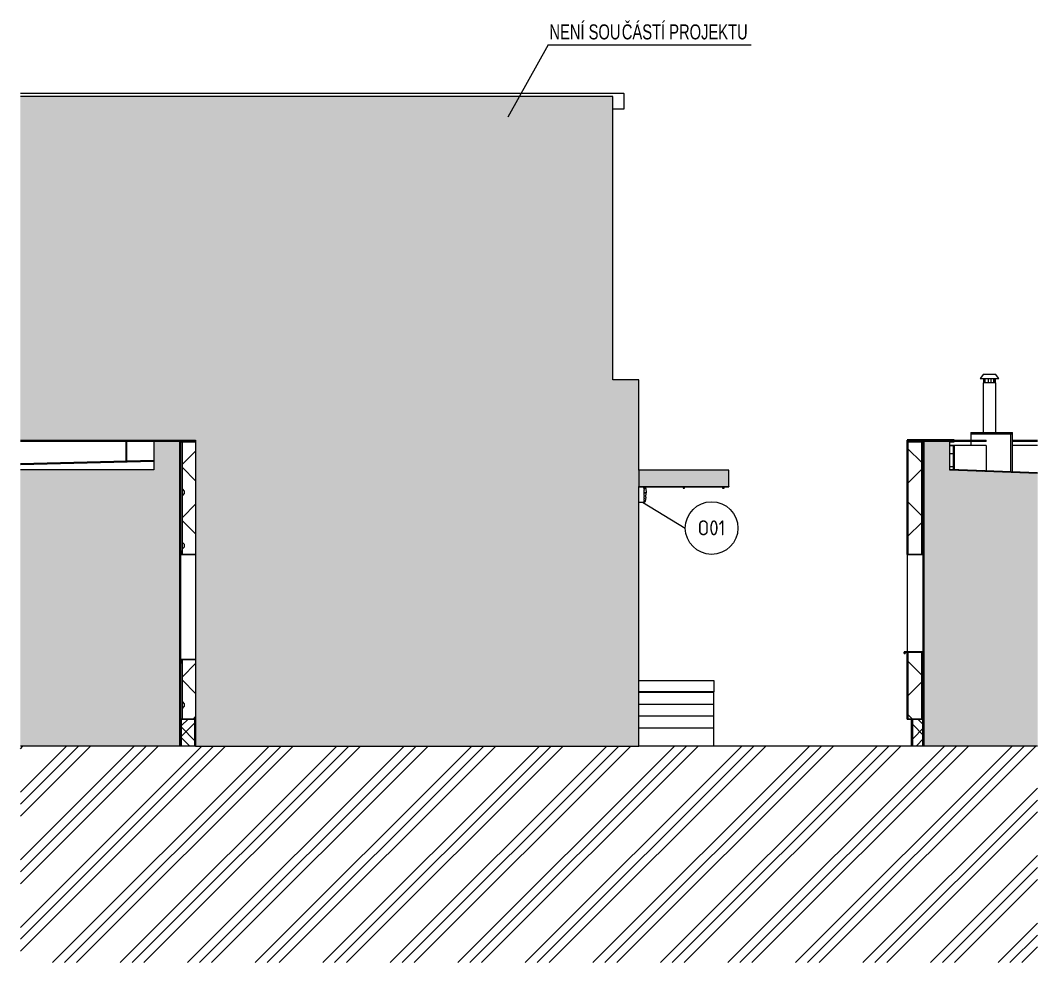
# Model space of a CAD drawing. Header units: millimetres. Extents: x -19993 to 479964, y -45352 to 20466.
# Drawn here: x 42423 to 55950, y -2011 to 10524 of the extents above; entities that cross this region are included whole.
import ezdxf

# ---------------------------------------------------------------- set-up
doc = ezdxf.new("R2010")
doc.units = ezdxf.units.MM
for name, color, linetype, lineweight in [('A-DETL', 90, 'Continuous', 9), ('A-DETL-GENF', 92, 'Continuous', 9), ('A-DETL-THIN', 151, 'Continuous', 9), ('A-FLOR', 192, 'Continuous', 9), ('A-GLAZ', 151, 'Continuous', 9), ('A-ROOF', 132, 'Continuous', 9), ('A-ROOF-OTLN', 132, 'Continuous', 9), ('A-ROOF-PATT', 132, 'Continuous', 35), ('A-WALL', 113, 'Continuous', 9), ('A-WALL-PATT', 111, 'Continuous', 25), ('E-LITE-EQPM', 33, 'Continuous', 9), ('E-LITE-EQPM-IDEN', 33, 'Continuous', 9), ('G-ANNO-TEXT', 231, 'Continuous', 9), ('M-EQPM', 50, 'Continuous', 9), ('M-HVAC-CDFF', 50, 'Continuous', 9), ('Q-SPCQ', 91, 'Continuous', 9)]:
    doc.layers.add(name, color=color, linetype=linetype, lineweight=lineweight)
doc.styles.add('Arial', font='arial.ttf', dxfattribs={"width": 0.7, "height": 200})
doc.styles.add('ISOCPEUR', font='isocpeur.ttf', dxfattribs={"width": 0.9, "height": 200})
pattern_1 = [(0, (71600, 0), (150, 86.6), [100, -200]), (60, (71700, 0), (0.0022, 173.2038), [100, -200]), (300, (71700, 0), (149.9978, -86.6038), [100, -200])]
pattern_2 = [(45, (37836.96, 0), (0, 707.105), []), (315, (37836.96, 0), (707.105, 0), []), (270, (38144.32, 19.13), (353.543, -353.543), [38.278, -668.833]), (270, (38236.7, 19.13), (353.543, -353.543), [38.278, -668.833]), (0, (38170.1, 46.2), (353.543, 353.543), [38.278, -668.833]), (0, (38170.1, -46.2), (353.543, 353.543), [38.278, -668.833]), (45, (38144.3, 19.13), (0, 707.105), [38.278, -461.721]), (45, (38209.65, -46.2), (0, 707.105), [38.278, -461.721]), (315, (38209.65, 46.2), (707.105, 0), [38.278, -461.721]), (315, (38144.3, -19.13), (707.105, 0), [38.278, -461.721])]
pattern_3 = [(45, (37872.3, -35.36), (0, 707.105), []), (45, (38155.14, -318.2), (0, 707.105), []), (315, (37872.3, 35.36), (707.105, 0), []), (315, (38155.14, 318.2), (707.105, 0), []), (270, (38144.32, 19.13), (353.543, -353.543), [38.278, -668.833]), (270, (38236.7, 19.13), (353.543, -353.543), [38.278, -668.833]), (0, (38170.1, 46.2), (353.543, 353.543), [38.278, -668.833]), (0, (38170.1, -46.2), (353.543, 353.543), [38.278, -668.833]), (45, (38144.3, 19.13), (0, 707.105), [38.278, -461.721]), (45, (38209.65, -46.2), (0, 707.105), [38.278, -461.721]), (315, (38209.65, 46.2), (707.105, 0), [38.278, -461.721]), (315, (38144.3, -19.13), (707.105, 0), [38.278, -461.721])]

# ---------------------------------------------------------------- blocks, each defined once
blk = doc.blocks.new('OKNO_1k_nadsvetlik - OKNO_1k_nadsvetlik_1000 x 1500-1969491-VB4-S-Nový')
at = {"layer": 'A-GLAZ'}
h = blk.add_hatch(dxfattribs=at)
h.set_pattern_fill('FP_20', color=256, style=0, pattern_type=2)
h.set_pattern_definition(pattern_1)
h.paths.add_polyline_path([(78321, 1970), (78321, 2020), (78308, 2020), (78308, 1970)])
h.paths.add_polyline_path([(78308, 3420), (78321, 3420), (78321, 3470), (78308, 3470), (78308, 3458)])
at = {"layer": 'A-GLAZ', "lineweight": 25}
for p, q in [((78321, 3470), (78308, 3470)), ((78308, 3420), (78321, 3420)), ((78321, 3420), (78321, 3470)), ((78321, 2020), (78308, 2020)), ((78308, 1970), (78321, 1970)), ((78321, 1970), (78321, 2020))]:
    blk.add_line(p, q, dxfattribs=at)
at = {"layer": 'A-GLAZ'}
blk.add_line((78319, 2022), (78319, 3420), dxfattribs=at)
blk = doc.blocks.new('parapet_ext - parapet_ext-1802110-VB4-S-Nový')
at = {"layer": 'Q-SPCQ'}
for p, q in [((78516, 2022), (78308, 2022)), ((78308, 2020), (78516, 2020))]:
    blk.add_line(p, q, dxfattribs=at)
blk = doc.blocks.new('DPS_svetlo_1 - DPS_svetlo_1-1341059-VB4-S-Nový')
at = {"layer": 'E-LITE-EQPM', "color": 11}
for p, q in [((84483, 4285), (84483, 4301)), ((84483, 4285), (84483, 4274)), ((84483, 4238), (84483, 4274)), ((84483, 4202), (84483, 4238)), ((84483, 4202), (84483, 4191)), ((84505, 4295), (84500, 4320)), ((84505, 4295), (84508, 4238)), ((84505, 4181), (84508, 4238)), ((84408, 4113), (84483, 4113)), ((84483, 4169), (84483, 4191)), ((84483, 4169), (84483, 4158)), ((84483, 4142), (84483, 4159)), ((84483, 4142), (84483, 4134)), ((84483, 4122), (84483, 4134)), ((84483, 4122), (84483, 4119)), ((84483, 4113), (84483, 4119))]:
    blk.add_line(p, q, dxfattribs=at)
at = {"layer": 'E-LITE-EQPM', "color": 11, "flags": 128}
blk.add_lwpolyline([(84505, 4181), (84494, 4123), (84492, 4119), (84490, 4117), (84488, 4115), (84486, 4114), (84485, 4113), (84484, 4113), (84483, 4113)], dxfattribs=at)
at = {"layer": 'E-LITE-EQPM', "color": 11}
for points, knots in [([(84508, 4238), (84508, 4238), (84508, 4238), (84508, 4238), (84508, 4238), (84508, 4238), (84508, 4238), (84507, 4238), (84507, 4238), (84507, 4238), (84507, 4238), (84507, 4238), (84506, 4238), (84506, 4238), (84505, 4238), (84504, 4238), (84503, 4238), (84502, 4238), (84501, 4238), (84500, 4238), (84499, 4238), (84498, 4238), (84498, 4238), (84497, 4238), (84496, 4238), (84494, 4238), (84493, 4238), (84491, 4238), (84489, 4238), (84486, 4238), (84484, 4238), (84483, 4238)], [0, 0, 0, 0, 0.05, 0.1, 0.15, 0.175, 0.2, 0.225, 0.25, 0.275, 0.3, 0.325, 0.35, 0.4, 0.5, 0.55, 0.6, 0.65, 0.7, 0.725, 0.75, 0.775, 0.8, 0.825, 0.85, 0.875, 0.9, 0.925, 0.95, 0.975, 1, 1, 1, 1]), ([(84483, 4238), (84484, 4238), (84486, 4238), (84489, 4238), (84491, 4238), (84493, 4238), (84494, 4238), (84496, 4238), (84497, 4238), (84498, 4238), (84498, 4238), (84499, 4238), (84500, 4238), (84501, 4238), (84502, 4238), (84503, 4238), (84504, 4238), (84505, 4238), (84506, 4238), (84506, 4238), (84507, 4238), (84507, 4238), (84507, 4238), (84507, 4238), (84507, 4238), (84508, 4238), (84508, 4238), (84508, 4238), (84508, 4238), (84508, 4238), (84508, 4238), (84508, 4238)], [0, 0, 0, 0, 0.025, 0.05, 0.075, 0.1, 0.125, 0.15, 0.175, 0.2, 0.225, 0.25, 0.275, 0.3, 0.35, 0.4, 0.45, 0.5, 0.6, 0.65, 0.675, 0.7, 0.725, 0.75, 0.775, 0.8, 0.825, 0.85, 0.9, 0.95, 1, 1, 1, 1]), ([(84508, 4238), (84508, 4238), (84508, 4238), (84508, 4238), (84508, 4238), (84508, 4238), (84508, 4238), (84508, 4238)], [0.8, 0.8, 0.8, 0.8, 0.825, 0.85, 0.9, 0.95, 1, 1, 1, 1]), ([(84508, 4238), (84508, 4238), (84508, 4238), (84508, 4238), (84508, 4238), (84508, 4238), (84508, 4238), (84508, 4238)], [0, 0, 0, 0, 0.05, 0.1, 0.15, 0.175, 0.2, 0.2, 0.2, 0.2])]:
    blk.add_open_spline(points, degree=3, knots=knots, dxfattribs=at)
blk = doc.blocks.new('OKNO_2k_ - OKNO_2k_2000x1400-1963760-VB4-S-Nový')
at = {"layer": 'A-GLAZ'}
h = blk.add_hatch(dxfattribs=at)
h.set_pattern_fill('FP_20', color=256, style=0, pattern_type=2)
h.set_pattern_definition(pattern_1)
h.paths.add_polyline_path([(88202, 2070), (88202, 2120), (88187, 2120), (88187, 2070)])
h.paths.add_polyline_path([(88187, 3420), (88202, 3420), (88202, 3470), (88187, 3470)])
at = {"layer": 'A-GLAZ', "lineweight": 25}
for p, q in [((88202, 3470), (88187, 3470)), ((88187, 3470), (88187, 3420)), ((88187, 3420), (88202, 3420)), ((88202, 2120), (88187, 2120)), ((88187, 2120), (88187, 2070)), ((88187, 2070), (88202, 2070))]:
    blk.add_line(p, q, dxfattribs=at)
at = {"layer": 'A-GLAZ'}
blk.add_line((88189, 2122), (88189, 3420), dxfattribs=at)
blk = doc.blocks.new('parapet_ext - parapet_ext-1802098-VB4-S-Nový')
at = {"layer": 'Q-SPCQ'}
for p, q in [((88202, 2122), (87938, 2122)), ((87938, 2122), (87938, 2100)), ((87938, 2100), (87940, 2100)), ((87940, 2100), (87940, 2120)), ((87940, 2120), (88202, 2120)), ((87940, 2100), (87942, 2100)), ((87942, 2120), (87942, 2100))]:
    blk.add_line(p, q, dxfattribs=at)
blk = doc.blocks.new('parapet_ext - parapet_ext-V5-VB4-S-Nový')
at = {"layer": 'Q-SPCQ'}
for p, q in [((87943, 2120), (87943, 2100)), ((87943, 2100), (87945, 2100)), ((87945, 2100), (87945, 2120)), ((87945, 2100), (87950, 2100)), ((87950, 2120), (87950, 2100))]:
    blk.add_line(p, q, dxfattribs=at)
blk = doc.blocks.new('FP_6-VB4-S-Nový')
at = {"layer": 'M-EQPM'}
for p, q in [((84608, 4313), (84608, 4320)), ((84808, 4313), (84808, 4320)), ((85208, 4313), (85208, 4320)), ((85408, 4313), (85408, 4320))]:
    blk.add_line(p, q, dxfattribs=at)
blk = doc.blocks.new('DPS_stříška_postranní_vstup - DPS_stříška_postranní_vstup-1594410-VB4-S-Nový')
at = {"layer": 'M-EQPM'}
h = blk.add_hatch(dxfattribs=at)
h.set_pattern_fill('FP_27', color=256, style=0, pattern_type=2)
h.set_pattern_definition([(90, (84408.37, 3762.27), (-200, 1e-14), [])])
h.paths.add_polyline_path([(85608, 4320), (85608, 4322), (84408, 4322), (84408, 4320), (85486, 4320)])
for p, q in [((84408, 4320), (85608, 4320)), ((84493, 4320), (84473, 4320)), ((84473, 4320), (84473, 4301)), ((84473, 4301), (84483, 4301)), ((84483, 4301), (84493, 4301)), ((84493, 4301), (84493, 4320)), ((85018, 4320), (84998, 4320)), ((84998, 4320), (84998, 4301)), ((84998, 4301), (85008, 4301)), ((85008, 4301), (85018, 4301)), ((85018, 4301), (85018, 4320)), ((85543, 4320), (85523, 4320)), ((85523, 4320), (85523, 4301)), ((85523, 4301), (85533, 4301)), ((85533, 4301), (85543, 4301)), ((85543, 4301), (85543, 4320)), ((85608, 4322), (85608, 4320))]:
    blk.add_line(p, q, dxfattribs=at)
blk.add_blockref('FP_6-VB4-S-Nový', (0, 0), dxfattribs=at)
blk = doc.blocks.new('Komín6 - Komín6-1996301-VB4-S-Nový')
at = {"layer": 'M-HVAC-CDFF'}
for p, q in [((88995, 5815), (88949, 5760)), ((88949, 5760), (89199, 5760)), ((88989, 5700), (88989, 5040)), ((89159, 5700), (88989, 5700)), ((88995, 5815), (89152, 5815)), ((88997, 5700), (88997, 5760)), ((89012, 5760), (89012, 5700)), ((89017, 5700), (89017, 5760)), ((89059, 5700), (89059, 5760)), ((89089, 5760), (89089, 5700)), ((89130, 5700), (89130, 5760)), ((89135, 5700), (89135, 5760)), ((89150, 5760), (89150, 5700)), ((89199, 5760), (89152, 5815)), ((89159, 5040), (89159, 5700))]:
    blk.add_line(p, q, dxfattribs=at)
blk = doc.blocks.new('Popiska osvětlovací tělesa - Popiska okna_Bublina-1426969-VB4-S-Nový')
at = {"layer": 'E-LITE-EQPM-IDEN'}
blk.add_circle((85378, 3770), 350, dxfattribs=at)

msp = doc.modelspace()

# ---------------------------------------------------------------- hatches: boundary and pattern name
at = {"layer": 'A-DETL-GENF'}
for points in [[(50645, 870), (50645, 5740), (50302, 5740), (50302, 9510), (42423, 9510), (42423, 4940), (44753, 4940), (44753, 870), (50032, 870)], [(42461, 870), (44545, 870), (44545, 4920), (44200, 4920), (44200, 4544), (42423, 4544), (42423, 870)], [(54439, 870), (55950, 870), (55950, 4497), (54784, 4540), (54784, 4920), (54439, 4920), (54439, 1424)], [(50645, 4322), (51845, 4322), (51845, 4542), (50645, 4542), (50645, 4516)]]:
    msp.add_hatch(color=9, dxfattribs=at).paths.add_polyline_path(points)
h = msp.add_hatch(dxfattribs=at)
h.set_pattern_fill('FP_29', style=0, pattern_type=2)
h.set_pattern_definition([(45, (37836.96, 0), (-449.013, 449.013), []), (45, (37995.7, 0), (0, 898.026), []), (45, (37678.2, 0), (0, 898.026), [])])
h.paths.add_polyline_path([(49187, -2011), (55950, -2011), (55950, 870), (42423, 870), (42423, -2011), (45805, -2011)])
at = {"layer": 'A-ROOF-PATT', "lineweight": 9}
h = msp.add_hatch(dxfattribs=at)
h.set_pattern_fill('FP_24', color=11, angle=-180, style=0, pattern_type=2)
h.set_pattern_definition([(270, (40184, 4940), (1270, 8e-14), []), (270, (40194.1, 4940), (1270, 8e-14), []), (270, (40204.3, 4940), (1270, 8e-14), []), (270, (40214.4, 4940), (1270, 8e-14), []), (270, (40224.6, 4940), (1270, 8e-14), []), (270, (40234.8, 4940), (1270, 8e-14), []), (270, (40244.9, 4940), (1270, 8e-14), []), (270, (40255.1, 4940), (1270, 8e-14), []), (270, (40265.2, 4940), (1270, 8e-14), []), (270, (40275.4, 4940), (1270, 8e-14), []), (270, (40285.6, 4940), (1270, 8e-14), []), (270, (40295.7, 4940), (1270, 8e-14), []), (270, (40305.9, 4940), (1270, 8e-14), []), (270, (40316, 4940), (1270, 8e-14), []), (270, (40326.2, 4940), (1270, 8e-14), []), (270, (40336.4, 4940), (1270, 8e-14), []), (270, (40346.5, 4940), (1270, 8e-14), []), (270, (40356.7, 4940), (1270, 8e-14), []), (270, (40366.8, 4940), (1270, 8e-14), []), (270, (40377, 4940), (1270, 8e-14), []), (270, (40387.2, 4940), (1270, 8e-14), []), (270, (40397.3, 4940), (1270, 8e-14), []), (270, (40407.5, 4940), (1270, 8e-14), []), (270, (40417.6, 4940), (1270, 8e-14), []), (270, (40427.8, 4940), (1270, 8e-14), []), (270, (40438, 4940), (1270, 8e-14), []), (270, (40448.1, 4940), (1270, 8e-14), []), (270, (40458.3, 4940), (1270, 8e-14), []), (270, (40468.4, 4940), (1270, 8e-14), []), (270, (40478.6, 4940), (1270, 8e-14), []), (270, (40819, 4940), (1270, 8e-14), []), (270, (40829.1, 4940), (1270, 8e-14), []), (270, (40839.3, 4940), (1270, 8e-14), []), (270, (40849.4, 4940), (1270, 8e-14), []), (270, (40859.6, 4940), (1270, 8e-14), []), (270, (40869.8, 4940), (1270, 8e-14), []), (270, (40879.9, 4940), (1270, 8e-14), []), (270, (40890.1, 4940), (1270, 8e-14), []), (270, (40900.2, 4940), (1270, 8e-14), []), (270, (40910.4, 4940), (1270, 8e-14), []), (270, (40920.6, 4940), (1270, 8e-14), []), (270, (40930.7, 4940), (1270, 8e-14), []), (270, (40940.9, 4940), (1270, 8e-14), []), (270, (40951, 4940), (1270, 8e-14), []), (270, (40961.2, 4940), (1270, 8e-14), []), (270, (40971.4, 4940), (1270, 8e-14), []), (270, (40981.5, 4940), (1270, 8e-14), []), (270, (40991.7, 4940), (1270, 8e-14), []), (270, (41001.8, 4940), (1270, 8e-14), []), (270, (41012, 4940), (1270, 8e-14), []), (270, (41022.2, 4940), (1270, 8e-14), []), (270, (41032.3, 4940), (1270, 8e-14), []), (270, (41042.5, 4940), (1270, 8e-14), []), (270, (41052.6, 4940), (1270, 8e-14), []), (270, (41062.8, 4940), (1270, 8e-14), []), (270, (41073, 4940), (1270, 8e-14), []), (270, (41083.1, 4940), (1270, 8e-14), []), (270, (41093.3, 4940), (1270, 8e-14), []), (270, (41103.4, 4940), (1270, 8e-14), []), (270, (41113.6, 4940), (1270, 8e-14), [])])
h.paths.add_polyline_path([(44536, 4920), (44753, 4920), (44753, 4940), (44262, 4940), (44262, 4920), (44325, 4920)])
h = msp.add_hatch(dxfattribs=at)
h.set_pattern_fill('FP_28', color=11, angle=-180, style=0, pattern_type=2)
h.set_pattern_definition([(270, (56977.5, 4940), (1270, 8e-14), []), (270, (56987.7, 4940), (1270, 8e-14), []), (270, (56997.8, 4940), (1270, 8e-14), []), (270, (57008, 4940), (1270, 8e-14), []), (270, (57018.1, 4940), (1270, 8e-14), []), (270, (57028.3, 4940), (1270, 8e-14), []), (270, (57038.5, 4940), (1270, 8e-14), []), (270, (57048.6, 4940), (1270, 8e-14), []), (270, (57058.8, 4940), (1270, 8e-14), []), (270, (57068.9, 4940), (1270, 8e-14), []), (270, (57079.1, 4940), (1270, 8e-14), []), (270, (57089.3, 4940), (1270, 8e-14), []), (270, (57099.4, 4940), (1270, 8e-14), []), (270, (57109.6, 4940), (1270, 8e-14), []), (270, (57119.7, 4940), (1270, 8e-14), []), (270, (57129.9, 4940), (1270, 8e-14), []), (270, (57140, 4940), (1270, 8e-14), []), (270, (57150.2, 4940), (1270, 8e-14), []), (270, (57160.4, 4940), (1270, 8e-14), []), (270, (57170.5, 4940), (1270, 8e-14), []), (270, (57180.7, 4940), (1270, 8e-14), []), (270, (57190.9, 4940), (1270, 8e-14), []), (270, (57201, 4940), (1270, 8e-14), []), (270, (57211.2, 4940), (1270, 8e-14), []), (270, (57221.3, 4940), (1270, 8e-14), []), (270, (57231.5, 4940), (1270, 8e-14), []), (270, (57241.7, 4940), (1270, 8e-14), []), (270, (57251.8, 4940), (1270, 8e-14), []), (270, (57262, 4940), (1270, 8e-14), []), (270, (57272.1, 4940), (1270, 8e-14), []), (270, (57612.5, 4940), (1270, 8e-14), []), (270, (57622.7, 4940), (1270, 8e-14), []), (270, (57632.8, 4940), (1270, 8e-14), []), (270, (57643, 4940), (1270, 8e-14), []), (270, (57653.1, 4940), (1270, 8e-14), []), (270, (57663.3, 4940), (1270, 8e-14), []), (270, (57673.5, 4940), (1270, 8e-14), []), (270, (57683.6, 4940), (1270, 8e-14), []), (270, (57693.8, 4940), (1270, 8e-14), []), (270, (57703.9, 4940), (1270, 8e-14), []), (270, (57714.1, 4940), (1270, 8e-14), []), (270, (57724.3, 4940), (1270, 8e-14), []), (270, (57734.4, 4940), (1270, 8e-14), []), (270, (57744.6, 4940), (1270, 8e-14), []), (270, (57754.7, 4940), (1270, 8e-14), []), (270, (57764.9, 4940), (1270, 8e-14), []), (270, (57775, 4940), (1270, 8e-14), []), (270, (57785.2, 4940), (1270, 8e-14), []), (270, (57795.4, 4940), (1270, 8e-14), []), (270, (57805.5, 4940), (1270, 8e-14), []), (270, (57815.7, 4940), (1270, 8e-14), []), (270, (57825.9, 4940), (1270, 8e-14), []), (270, (57836, 4940), (1270, 8e-14), []), (270, (57846.2, 4940), (1270, 8e-14), []), (270, (57856.3, 4940), (1270, 8e-14), []), (270, (57866.5, 4940), (1270, 8e-14), []), (270, (57876.7, 4940), (1270, 8e-14), []), (270, (57886.8, 4940), (1270, 8e-14), []), (270, (57897, 4940), (1270, 8e-14), []), (270, (57907.1, 4940), (1270, 8e-14), [])])
h.paths.add_polyline_path([(54840, 4920), (54840, 4940), (54217, 4940), (54217, 4920), (54784, 4920)])
h = msp.add_hatch(dxfattribs=at)
h.set_pattern_fill('FP_23', color=256, angle=-180, style=0, pattern_type=2)
h.set_pattern_definition([(271.46, (42450.2, 4620.8), (1269.6, 32.3), []), (271.46, (42460.4, 4621), (1269.6, 32.3), []), (271.46, (42470.5, 4621.3), (1269.6, 32.3), []), (271.46, (42480.7, 4621.6), (1269.6, 32.3), []), (271.46, (42490.9, 4621.8), (1269.6, 32.3), []), (271.46, (42501, 4622.1), (1269.6, 32.3), []), (271.46, (42511.2, 4622.3), (1269.6, 32.3), []), (271.46, (42521.3, 4622.6), (1269.6, 32.3), []), (271.46, (42531.5, 4622.8), (1269.6, 32.3), []), (271.46, (42541.6, 4623.1), (1269.6, 32.3), []), (271.46, (42551.8, 4623.4), (1269.6, 32.3), []), (271.46, (42562, 4623.6), (1269.6, 32.3), []), (271.46, (42572.1, 4623.9), (1269.6, 32.3), []), (271.46, (42582.3, 4624.1), (1269.6, 32.3), []), (271.46, (42592.4, 4624.4), (1269.6, 32.3), []), (271.46, (42602.6, 4624.7), (1269.6, 32.3), []), (271.46, (42612.7, 4624.9), (1269.6, 32.3), []), (271.46, (42622.9, 4625.2), (1269.6, 32.3), []), (271.46, (42633, 4625.4), (1269.6, 32.3), []), (271.46, (42643.2, 4625.7), (1269.6, 32.3), []), (271.46, (42653.4, 4626), (1269.6, 32.3), []), (271.46, (42663.5, 4626.2), (1269.6, 32.3), []), (271.46, (42673.7, 4626.5), (1269.6, 32.3), []), (271.46, (42683.8, 4626.7), (1269.6, 32.3), []), (271.46, (42694, 4627), (1269.6, 32.3), []), (271.46, (42704.1, 4627.2), (1269.6, 32.3), []), (271.46, (42714.3, 4627.5), (1269.6, 32.3), []), (271.46, (42724.5, 4627.8), (1269.6, 32.3), []), (271.46, (42734.6, 4628), (1269.6, 32.3), []), (271.46, (42744.8, 4628.3), (1269.6, 32.3), []), (271.46, (43085, 4637), (1269.6, 32.3), []), (271.46, (43095.2, 4637.2), (1269.6, 32.3), []), (271.46, (43105.3, 4637.5), (1269.6, 32.3), []), (271.46, (43115.5, 4637.7), (1269.6, 32.3), []), (271.46, (43125.6, 4638), (1269.6, 32.3), []), (271.46, (43135.8, 4638.2), (1269.6, 32.3), []), (271.46, (43146, 4638.5), (1269.6, 32.3), []), (271.46, (43156.1, 4638.8), (1269.6, 32.3), []), (271.46, (43166.3, 4639), (1269.6, 32.3), []), (271.46, (43176.4, 4639.3), (1269.6, 32.3), []), (271.46, (43186.6, 4639.5), (1269.6, 32.3), []), (271.46, (43196.7, 4639.8), (1269.6, 32.3), []), (271.46, (43206.9, 4640), (1269.6, 32.3), []), (271.46, (43217, 4640.3), (1269.6, 32.3), []), (271.46, (43227.2, 4640.6), (1269.6, 32.3), []), (271.46, (43237.4, 4640.8), (1269.6, 32.3), []), (271.46, (43247.5, 4641.1), (1269.6, 32.3), []), (271.46, (43257.7, 4641.3), (1269.6, 32.3), []), (271.46, (43267.8, 4641.6), (1269.6, 32.3), []), (271.46, (43278, 4641.9), (1269.6, 32.3), []), (271.46, (43288.2, 4642.1), (1269.6, 32.3), []), (271.46, (43298.3, 4642.4), (1269.6, 32.3), []), (271.46, (43308.5, 4642.6), (1269.6, 32.3), []), (271.46, (43318.6, 4642.9), (1269.6, 32.3), []), (271.46, (43328.8, 4643.1), (1269.6, 32.3), []), (271.46, (43339, 4643.4), (1269.6, 32.3), []), (271.46, (43349.1, 4643.7), (1269.6, 32.3), []), (271.46, (43359.3, 4643.9), (1269.6, 32.3), []), (271.46, (43369.4, 4644.2), (1269.6, 32.3), []), (271.46, (43379.6, 4644.4), (1269.6, 32.3), [])])
h.paths.add_polyline_path([(42423, 4610), (44200, 4656), (44200, 4665), (42423, 4620)])
h = msp.add_hatch(dxfattribs=at)
h.set_pattern_fill('FP_21', color=256, angle=-180, style=0, pattern_type=2)
h.set_pattern_definition([(272.07, (59018.5, 4464.7), (1269.17, 45.9), []), (272.07, (59028.7, 4465), (1269.17, 45.9), []), (272.07, (59038.8, 4465.4), (1269.17, 45.9), []), (272.07, (59049, 4465.8), (1269.17, 45.9), []), (272.07, (59059.2, 4466.2), (1269.17, 45.9), []), (272.07, (59069.3, 4466.5), (1269.17, 45.9), []), (272.07, (59079.5, 4466.9), (1269.17, 45.9), []), (272.07, (59089.6, 4467.3), (1269.17, 45.9), []), (272.07, (59099.8, 4467.6), (1269.17, 45.9), []), (272.07, (59109.9, 4468), (1269.17, 45.9), []), (272.07, (59120.1, 4468.4), (1269.17, 45.9), []), (272.07, (59130.2, 4468.7), (1269.17, 45.9), []), (272.07, (59140.4, 4469.1), (1269.17, 45.9), []), (272.07, (59150.5, 4469.5), (1269.17, 45.9), []), (272.07, (59160.7, 4469.8), (1269.17, 45.9), []), (272.07, (59170.8, 4470.2), (1269.17, 45.9), []), (272.07, (59181, 4470.6), (1269.17, 45.9), []), (272.07, (59191.1, 4470.9), (1269.17, 45.9), []), (272.07, (59201.3, 4471.3), (1269.17, 45.9), []), (272.07, (59211.5, 4471.7), (1269.17, 45.9), []), (272.07, (59221.6, 4472), (1269.17, 45.9), []), (272.07, (59231.8, 4472.4), (1269.17, 45.9), []), (272.07, (59241.9, 4472.8), (1269.17, 45.9), []), (272.07, (59252, 4473.1), (1269.17, 45.9), []), (272.07, (59262.2, 4473.5), (1269.17, 45.9), []), (272.07, (59272.4, 4473.9), (1269.17, 45.9), []), (272.07, (59282.5, 4474.2), (1269.17, 45.9), []), (272.07, (59292.7, 4474.6), (1269.17, 45.9), []), (272.07, (59302.8, 4475), (1269.17, 45.9), []), (272.07, (59313, 4475.3), (1269.17, 45.9), []), (272.07, (59653.1, 4487.6), (1269.17, 45.9), []), (272.07, (59663.3, 4488), (1269.17, 45.9), []), (272.07, (59673.4, 4488.4), (1269.17, 45.9), []), (272.07, (59683.6, 4488.7), (1269.17, 45.9), []), (272.07, (59693.7, 4489.1), (1269.17, 45.9), []), (272.07, (59703.9, 4489.5), (1269.17, 45.9), []), (272.07, (59714, 4489.8), (1269.17, 45.9), []), (272.07, (59724.2, 4490.2), (1269.17, 45.9), []), (272.07, (59734.3, 4490.6), (1269.17, 45.9), []), (272.07, (59744.5, 4491), (1269.17, 45.9), []), (272.07, (59754.7, 4491.3), (1269.17, 45.9), []), (272.07, (59764.8, 4491.7), (1269.17, 45.9), []), (272.07, (59775, 4492), (1269.17, 45.9), []), (272.07, (59785.1, 4492.4), (1269.17, 45.9), []), (272.07, (59795.3, 4492.8), (1269.17, 45.9), []), (272.07, (59805.4, 4493.1), (1269.17, 45.9), []), (272.07, (59815.6, 4493.5), (1269.17, 45.9), []), (272.07, (59825.7, 4493.9), (1269.17, 45.9), []), (272.07, (59835.9, 4494.2), (1269.17, 45.9), []), (272.07, (59846, 4494.6), (1269.17, 45.9), []), (272.07, (59856.2, 4495), (1269.17, 45.9), []), (272.07, (59866.3, 4495.3), (1269.17, 45.9), []), (272.07, (59876.5, 4495.7), (1269.17, 45.9), []), (272.07, (59886.6, 4496.1), (1269.17, 45.9), []), (272.07, (59896.8, 4496.4), (1269.17, 45.9), []), (272.07, (59907, 4496.8), (1269.17, 45.9), []), (272.07, (59917.1, 4497.2), (1269.17, 45.9), []), (272.07, (59927.3, 4497.5), (1269.17, 45.9), []), (272.07, (59937.4, 4497.9), (1269.17, 45.9), []), (272.07, (59947.6, 4498.3), (1269.17, 45.9), [])])
h.paths.add_polyline_path([(55950, 4497), (55950, 4499), (54785, 4544), (54785, 4540), (55528, 4513)])
at = {"layer": 'A-WALL-PATT', "lineweight": 9}
h = msp.add_hatch(dxfattribs=at)
h.set_pattern_fill('FP_19', color=256, angle=135, style=0, pattern_type=2)
h.set_pattern_definition([(45, (37836.96, -4e-10), (-359.21, 359.21), []), (45, (37980.64, -4e-10), (-359.21, 359.21), []), (45, (38268, -4e-10), (-215.526, 502.894), [203.2, -101.6, 3.353, -98.247])])
h.paths.add_polyline_path([(44557, 870), (44557, 1970), (44545, 1970), (44545, 870)])
h.paths.add_polyline_path([(44545, 3470), (44557, 3470), (44557, 4920), (44545, 4920), (44545, 3485)])
at = {"layer": 'A-WALL-PATT'}
h = msp.add_hatch(color=11, dxfattribs=at)
h.paths.add_polyline_path([(44577, 1230), (44577, 2020), (44557, 2020), (44557, 1230)])
h.paths.add_polyline_path([(44557, 3420), (44577, 3420), (44577, 4920), (44557, 4920), (44557, 3470)])
at = {"layer": 'A-WALL-PATT', "lineweight": 9}
h = msp.add_hatch(dxfattribs=at)
h.set_pattern_fill('FP_25', color=11, style=0, pattern_type=2)
h.set_pattern_definition(pattern_2)
h.paths.add_polyline_path([(44577, 1230), (44753, 1230), (44753, 2020), (44577, 2020), (44577, 1424)])
h.paths.add_polyline_path([(44577, 3420), (44753, 3420), (44753, 4920), (44577, 4920), (44577, 3485)])
h = msp.add_hatch(dxfattribs=at)
h.set_pattern_fill('FP_25', color=11, style=0, pattern_type=2)
h.set_pattern_definition(pattern_2)
h.paths.add_polyline_path([(54259, 1230), (54405, 1230), (54405, 2120), (54225, 2120), (54225, 1230)])
h.paths.add_polyline_path([(54259, 3420), (54405, 3420), (54405, 4920), (54225, 4920), (54225, 3420)])
at = {"layer": 'A-WALL-PATT'}
h = msp.add_hatch(color=11, dxfattribs=at)
h.paths.add_polyline_path([(54425, 1230), (54425, 2120), (54405, 2120), (54405, 1230)])
h.paths.add_polyline_path([(54405, 3420), (54425, 3420), (54425, 4920), (54405, 4920), (54405, 3485)])
at = {"layer": 'A-WALL-PATT', "lineweight": 9}
h = msp.add_hatch(dxfattribs=at)
h.set_pattern_fill('FP_19', color=256, angle=135, style=0, pattern_type=2)
h.set_pattern_definition([(45, (37836.96, -5e-10), (-359.21, 359.21), []), (45, (37980.64, -5e-10), (-359.21, 359.21), []), (45, (38268, -5e-10), (-215.526, 502.894), [203.2, -101.6, 3.353, -98.247])])
h.paths.add_polyline_path([(54425, 870), (54439, 870), (54439, 2120), (54425, 2120), (54425, 1424)])
h.paths.add_polyline_path([(54439, 3420), (54439, 4870), (54425, 4870), (54425, 3420)])
h = msp.add_hatch(dxfattribs=at)
h.set_pattern_fill('FP_20', color=256, style=0, pattern_type=2)
h.set_pattern_definition([(0, (37836.96, 0), (150, 86.6), [100, -200]), (60, (37936.96, 0), (0.0022, 173.2038), [100, -200]), (300, (37936.96, 0), (149.9978, -86.6038), [100, -200])])
h.paths.add_polyline_path([(54825, 4539), (54825, 4870), (54784, 4870), (54784, 4540)])
h = msp.add_hatch(dxfattribs=at)
h.set_pattern_fill('FP_22', color=256, angle=180, style=0, pattern_type=2)
h.set_pattern_definition([(180, (54839.9, 5474.6), (-2e-13, -1270), []), (180, (54839.9, 5464.5), (-2e-13, -1270), []), (180, (54839.9, 5454.3), (-2e-13, -1270), []), (180, (54839.9, 5444.2), (-2e-13, -1270), []), (180, (54839.9, 5434), (-2e-13, -1270), []), (180, (54839.9, 5423.8), (-2e-13, -1270), []), (180, (54839.9, 5413.7), (-2e-13, -1270), []), (180, (54839.9, 5403.5), (-2e-13, -1270), []), (180, (54839.9, 5393.4), (-2e-13, -1270), []), (180, (54839.9, 5383.2), (-2e-13, -1270), []), (180, (54839.9, 5373), (-2e-13, -1270), []), (180, (54839.9, 5362.9), (-2e-13, -1270), []), (180, (54839.9, 5352.7), (-2e-13, -1270), []), (180, (54839.9, 5342.6), (-2e-13, -1270), []), (180, (54839.9, 5332.4), (-2e-13, -1270), []), (180, (54839.9, 5322.2), (-2e-13, -1270), []), (180, (54839.9, 5312.1), (-2e-13, -1270), []), (180, (54839.9, 5301.9), (-2e-13, -1270), []), (180, (54839.9, 5291.8), (-2e-13, -1270), []), (180, (54839.9, 5281.6), (-2e-13, -1270), []), (180, (54839.9, 5271.4), (-2e-13, -1270), []), (180, (54839.9, 5261.3), (-2e-13, -1270), []), (180, (54839.9, 5251.1), (-2e-13, -1270), []), (180, (54839.9, 5241), (-2e-13, -1270), []), (180, (54839.9, 5230.8), (-2e-13, -1270), []), (180, (54839.9, 5220.6), (-2e-13, -1270), []), (180, (54839.9, 5210.5), (-2e-13, -1270), []), (180, (54839.9, 5200.3), (-2e-13, -1270), []), (180, (54839.9, 5190.2), (-2e-13, -1270), []), (180, (54839.9, 5180), (-2e-13, -1270), []), (180, (54839.9, 4839.6), (-2e-13, -1270), []), (180, (54839.9, 4829.5), (-2e-13, -1270), []), (180, (54839.9, 4819.3), (-2e-13, -1270), []), (180, (54839.9, 4809.2), (-2e-13, -1270), []), (180, (54839.9, 4799), (-2e-13, -1270), []), (180, (54839.9, 4788.8), (-2e-13, -1270), []), (180, (54839.9, 4778.7), (-2e-13, -1270), []), (180, (54839.9, 4768.5), (-2e-13, -1270), []), (180, (54839.9, 4758.4), (-2e-13, -1270), []), (180, (54839.9, 4748.2), (-2e-13, -1270), []), (180, (54839.9, 4738), (-2e-13, -1270), []), (180, (54839.9, 4727.9), (-2e-13, -1270), []), (180, (54839.9, 4717.7), (-2e-13, -1270), []), (180, (54839.9, 4707.6), (-2e-13, -1270), []), (180, (54839.9, 4697.4), (-2e-13, -1270), []), (180, (54839.9, 4687.2), (-2e-13, -1270), []), (180, (54839.9, 4677.1), (-2e-13, -1270), []), (180, (54839.9, 4666.9), (-2e-13, -1270), []), (180, (54839.9, 4656.8), (-2e-13, -1270), []), (180, (54839.9, 4646.6), (-2e-13, -1270), []), (180, (54839.9, 4636.4), (-2e-13, -1270), []), (180, (54839.9, 4626.3), (-2e-13, -1270), []), (180, (54839.9, 4616.1), (-2e-13, -1270), []), (180, (54839.9, 4606), (-2e-13, -1270), []), (180, (54839.9, 4595.8), (-2e-13, -1270), []), (180, (54839.9, 4585.6), (-2e-13, -1270), []), (180, (54839.9, 4575.5), (-2e-13, -1270), []), (180, (54839.9, 4565.3), (-2e-13, -1270), []), (180, (54839.9, 4555.2), (-2e-13, -1270), []), (180, (54839.9, 4545), (-2e-13, -1270), [])])
h.paths.add_polyline_path([(54840, 4538), (54840, 4870), (54825, 4870), (54825, 4539)])
at = {"layer": 'A-WALL-PATT'}
msp.add_hatch(color=11, dxfattribs=at).paths.add_polyline_path([(44565, 870), (44565, 1230), (44545, 1230), (44545, 870)])
at = {"layer": 'A-WALL-PATT', "lineweight": 9}
h = msp.add_hatch(dxfattribs=at)
h.set_pattern_fill('FP_26', color=11, style=0, pattern_type=2)
h.set_pattern_definition(pattern_3)
h.paths.add_polyline_path([(44745, 870), (44745, 1230), (44565, 1230), (44565, 870)])
h = msp.add_hatch(dxfattribs=at)
h.set_pattern_fill('FP_26', color=11, style=0, pattern_type=2)
h.set_pattern_definition(pattern_3)
h.paths.add_polyline_path([(54285, 1230), (54285, 870), (54439, 870), (54439, 1230)])

# ---------------------------------------------------------------- linework, layer by layer
at = {"layer": 'A-DETL'}
for q in [(48907, 9234), (52140, 10196)]:
    msp.add_line((49440, 10196), q, dxfattribs=at)
at = {"layer": 'A-DETL-THIN'}
for p, q in [((50302, 9510), (42423, 9510)), ((50302, 5740), (50302, 9510)), ((50645, 5740), (50302, 5740)), ((50645, 4542), (50645, 5740)), ((42423, 4940), (44753, 4940)), ((44545, 4920), (44200, 4920)), ((44200, 4920), (44200, 4544)), ((44545, 870), (44545, 4920)), ((44753, 4940), (44753, 870)), ((54784, 4920), (54439, 4920)), ((54439, 4920), (54439, 870)), ((54784, 4540), (54784, 4920)), ((44200, 4544), (42423, 4544)), ((51845, 4542), (50645, 4542)), ((50645, 4542), (50645, 4322)), ((51845, 4322), (51845, 4542)), ((55950, 4497), (54784, 4540)), ((50645, 870), (50645, 4322)), ((50645, 4322), (51845, 4322)), ((44753, 870), (42423, 870)), ((44753, 870), (50645, 870)), ((55950, 870), (50645, 870))]:
    msp.add_line(p, q, dxfattribs=at)
at = {"layer": 'A-FLOR'}
for p, q in [((50645, 1740), (51645, 1740)), ((51645, 1740), (51645, 1590)), ((51645, 1590), (50645, 1590))]:
    msp.add_line(p, q, dxfattribs=at)
at = {"layer": 'A-ROOF'}
for p, q in [((55064, 5040), (55616, 5040)), ((55064, 5040), (55064, 5020)), ((55589, 5040), (55589, 5020)), ((55616, 5020), (55616, 5040)), ((44200, 4655), (42423, 4610))]:
    msp.add_line(p, q, dxfattribs=at)
at = {"layer": 'A-ROOF', "color": 11}
for p, q in [((43831, 4920), (43831, 4940)), ((43833, 4920), (43833, 4940)), ((44253, 4920), (44253, 4940)), ((54840, 4940), (55264, 4940)), ((55264, 4920), (54840, 4920)), ((54842, 4920), (54842, 4940)), ((55264, 4920), (55264, 4940)), ((55616, 4940), (55950, 4940)), ((55950, 4920), (55616, 4920))]:
    msp.add_line(p, q, dxfattribs=at)
at = {"layer": 'A-ROOF', "color": 1, "lineweight": 35}
for p, q in [((44262, 4940), (44262, 4920)), ((44545, 4920), (44753, 4920)), ((54840, 4940), (54217, 4940)), ((54217, 4940), (54217, 4920)), ((54217, 4920), (54439, 4920)), ((54784, 4920), (54840, 4920)), ((54840, 4920), (54840, 4940))]:
    msp.add_line(p, q, dxfattribs=at)
at = {"layer": 'A-ROOF', "lineweight": 35}
for p, q in [((44200, 4665), (42423, 4620)), ((55950, 4499), (54785, 4544)), ((54785, 4544), (54785, 4540))]:
    msp.add_line(p, q, dxfattribs=at)
at = {"layer": 'A-ROOF-OTLN'}
for p, q in [((50445, 9550), (42423, 9550)), ((50451, 9352), (50451, 9544)), ((50302, 9346), (50445, 9346))]:
    msp.add_line(p, q, dxfattribs=at)
for points, knots in [([(50451, 9544), (50451, 9544), (50451, 9545), (50451, 9546), (50451, 9547), (50450, 9547), (50450, 9548), (50450, 9548), (50449, 9549), (50449, 9549), (50448, 9549), (50448, 9549), (50447, 9550), (50447, 9550), (50447, 9550), (50446, 9550), (50446, 9550), (50446, 9550), (50445, 9550)], [0, 0, 0, 0, 0.125, 0.1875, 0.25, 0.3125, 0.34375, 0.375, 0.4375, 0.5, 0.53125, 0.5625, 0.59375, 0.625, 0.65625, 0.6875, 0.71875, 0.75, 0.75, 0.75, 0.75]), ([(50445, 9346), (50446, 9346), (50446, 9346), (50446, 9346), (50447, 9346), (50447, 9346), (50447, 9346), (50448, 9346), (50448, 9346), (50448, 9346), (50449, 9347), (50449, 9347), (50450, 9347), (50450, 9348), (50450, 9348), (50451, 9349), (50451, 9349), (50451, 9350), (50451, 9351), (50451, 9352)], [0.3333333, 0.3333333, 0.3333333, 0.3333333, 0.3611111, 0.3888889, 0.4166667, 0.4444444, 0.4722222, 0.5, 0.5277778, 0.5555556, 0.5833333, 0.6111111, 0.6666667, 0.6944444, 0.7222222, 0.7777778, 0.8333333, 0.8888889, 1, 1, 1, 1])]:
    msp.add_open_spline(points, degree=3, knots=knots, dxfattribs=at)
at = {"layer": 'A-WALL'}
for p, q in [((55616, 5020), (55064, 5020)), ((55064, 5020), (55064, 4940)), ((55589, 5020), (55589, 4513)), ((55616, 4512), (55616, 5020)), ((44200, 4920), (42423, 4920)), ((43831, 4669), (43831, 4920)), ((43833, 4920), (43833, 4663)), ((44557, 3470), (44557, 4920)), ((54825, 4870), (54825, 4539)), ((55264, 4870), (54840, 4870)), ((54842, 4542), (54842, 4870)), ((55064, 4920), (55064, 4870)), ((55264, 4870), (55264, 4525)), ((55950, 4870), (55616, 4870)), ((54427, 2122), (54427, 3420)), ((44557, 1230), (44557, 1970)), ((51645, 1582), (50645, 1582)), ((51645, 870), (51645, 1590)), ((51645, 1424), (50645, 1424)), ((51645, 1266), (50645, 1266)), ((51645, 1108), (50645, 1108))]:
    msp.add_line(p, q, dxfattribs=at)
at = {"layer": 'A-WALL', "color": 240}
for p, q in [((44577, 3420), (44577, 4920)), ((54220, 4920), (54220, 3420)), ((54225, 4920), (54225, 3420)), ((54405, 4920), (54405, 3420)), ((54220, 2120), (54220, 1230)), ((54225, 2120), (54225, 1230)), ((54405, 2120), (54405, 1230)), ((44577, 1230), (44577, 2020)), ((44565, 870), (44565, 1230)), ((44745, 870), (44745, 1230)), ((44750, 870), (44750, 1230)), ((54280, 1230), (54280, 870)), ((54285, 1230), (54285, 870))]:
    msp.add_line(p, q, dxfattribs=at)
at = {"layer": 'A-WALL', "color": 20, "lineweight": 25}
for p, q in [((54217, 4920), (54217, 3420)), ((54425, 3420), (54425, 4920)), ((44557, 3470), (44557, 3420)), ((44557, 3420), (44753, 3420)), ((54217, 3420), (54425, 3420)), ((54425, 2120), (54217, 2120)), ((54217, 2120), (54217, 1230)), ((54425, 1230), (54425, 2120)), ((44753, 2020), (44557, 2020)), ((44557, 2020), (44557, 1970)), ((44753, 1230), (44545, 1230)), ((54439, 1230), (54217, 1230)), ((54275, 1230), (54275, 870))]:
    msp.add_line(p, q, dxfattribs=at)
at = {"layer": 'A-WALL', "lineweight": 25}
for p, q in [((54439, 4870), (54425, 4870)), ((54425, 4870), (54425, 3420)), ((54840, 4870), (54784, 4870)), ((54840, 4538), (54840, 4870)), ((44545, 3470), (44557, 3470)), ((54425, 3420), (54439, 3420)), ((54439, 2120), (54425, 2120)), ((54425, 2120), (54425, 870)), ((44557, 1970), (44545, 1970)), ((44557, 870), (44557, 1230))]:
    msp.add_line(p, q, dxfattribs=at)
at = {"layer": 'A-WALL', "color": 11}
for p, q in [((44555, 2022), (44555, 3420)), ((54219, 2122), (54219, 3420)), ((54427, 3420), (54427, 2122))]:
    msp.add_line(p, q, dxfattribs=at)
at = {"layer": 'E-LITE-EQPM-IDEN'}
msp.add_line((50695, 4113), (51265, 3770), dxfattribs=at)

# ---------------------------------------------------------------- block references
at = {"layer": 'A-GLAZ'}
for name in ['OKNO_1k_nadsvetlik - OKNO_1k_nadsvetlik_1000 x 1500-1969491-VB4-S-Nový', 'OKNO_2k_ - OKNO_2k_2000x1400-1963760-VB4-S-Nový']:
    msp.add_blockref(name, (-33763, 0), dxfattribs=at)
at = {"layer": 'E-LITE-EQPM', "color": 11}
msp.add_blockref('DPS_svetlo_1 - DPS_svetlo_1-1341059-VB4-S-Nový', (-33763, 0), dxfattribs=at)
at = {"layer": 'E-LITE-EQPM-IDEN'}
msp.add_blockref('Popiska osvětlovací tělesa - Popiska okna_Bublina-1426969-VB4-S-Nový', (-33763, 0), dxfattribs=at)
at = {"layer": 'M-EQPM'}
msp.add_blockref('DPS_stříška_postranní_vstup - DPS_stříška_postranní_vstup-1594410-VB4-S-Nový', (-33763, 0), dxfattribs=at)
at = {"layer": 'M-HVAC-CDFF'}
msp.add_blockref('Komín6 - Komín6-1996301-VB4-S-Nový', (-33763, 0), dxfattribs=at)
at = {"layer": 'Q-SPCQ'}
for name in ['parapet_ext - parapet_ext-1802098-VB4-S-Nový', 'parapet_ext - parapet_ext-V5-VB4-S-Nový', 'parapet_ext - parapet_ext-1802110-VB4-S-Nový']:
    msp.add_blockref(name, (-33763, 0), dxfattribs=at)

# ---------------------------------------------------------------- texts
at = {"layer": 'E-LITE-EQPM-IDEN', "insert": (51429, 3873), "char_height": 200, "width": 447.34, "attachment_point": 1, "style": 'ISOCPEUR'}
msp.add_mtext('O01', dxfattribs=at)
at = {"layer": 'G-ANNO-TEXT', "color": 7, "lineweight": 25, "char_height": 200, "attachment_point": 1, "style": 'Arial'}
for s, insert, width in [('NENÍ SOU', (49458, 10470), 1167.26), ('ČÁSTÍ PROJEKTU', (50421, 10470), 2070.76)]:
    msp.add_mtext(s, dxfattribs=dict(at, insert=insert, width=width))

doc.saveas('drawing.dxf')
